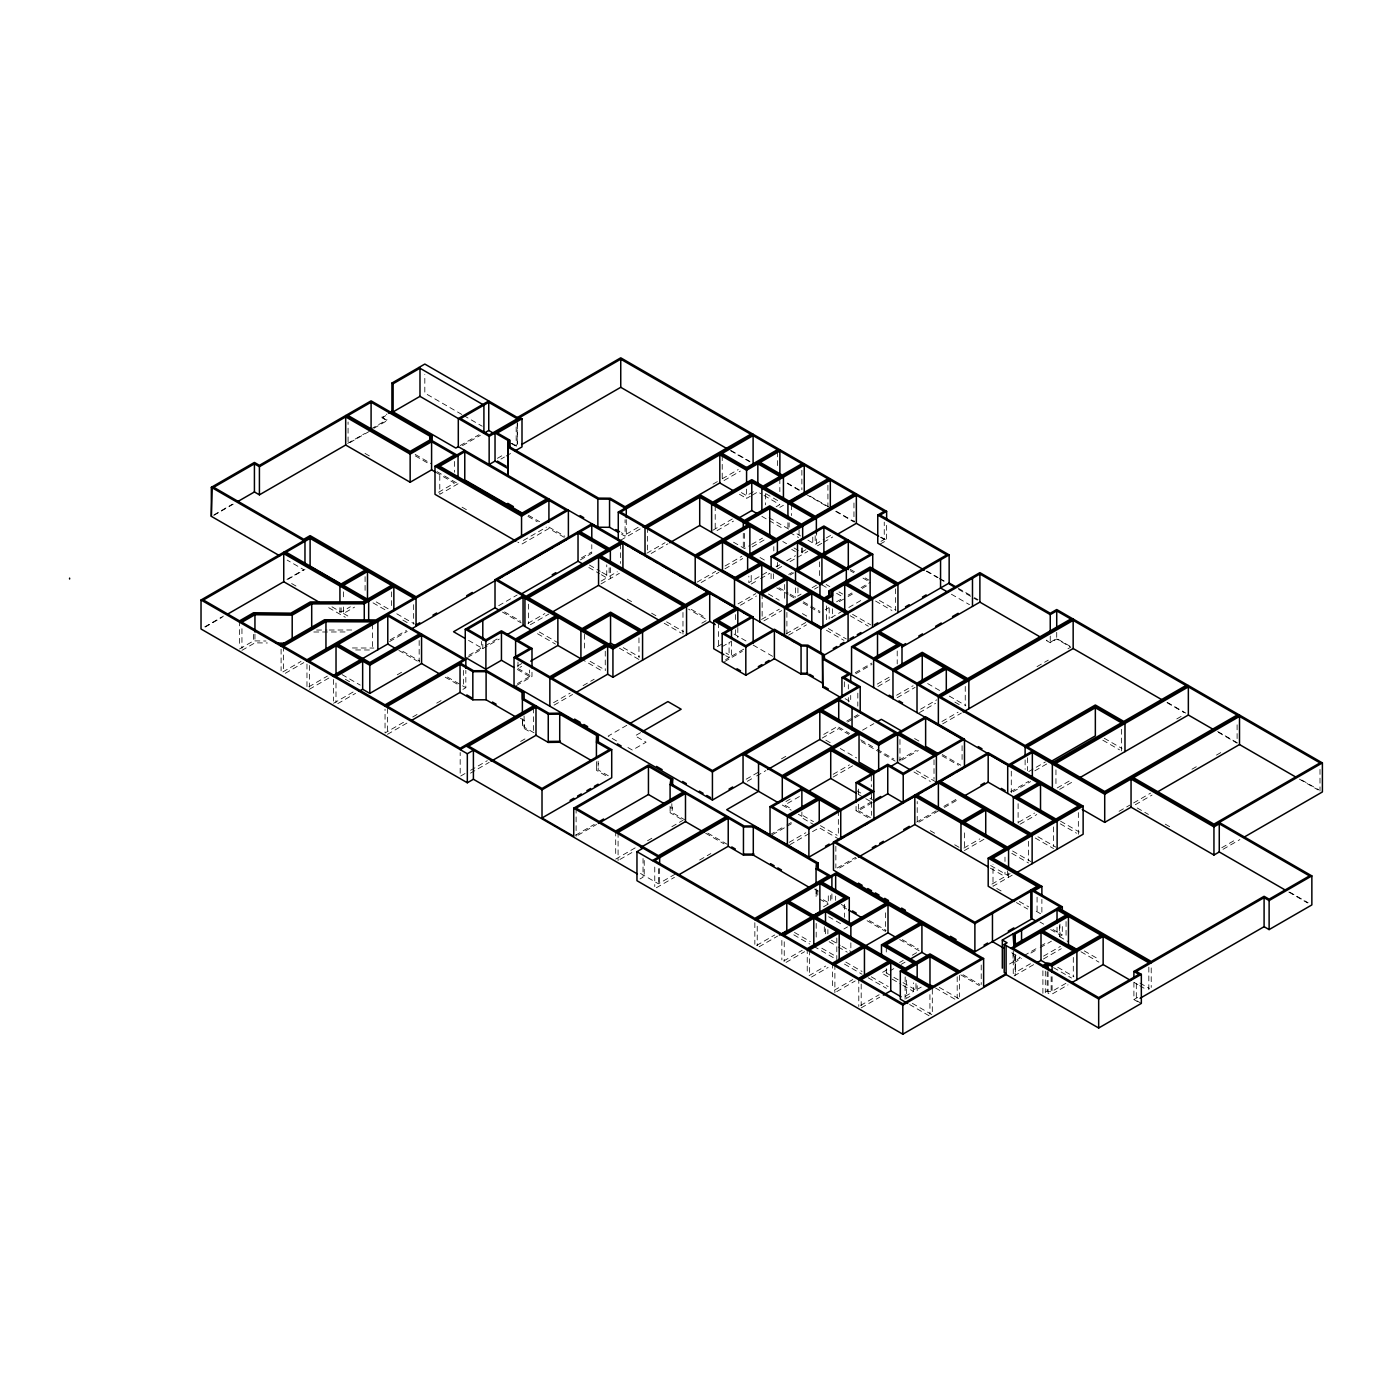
<?xml version="1.0" encoding="UTF-8"?>
<svg xmlns="http://www.w3.org/2000/svg" width="1392" height="1392" viewBox="0 0 1392 1392"><rect width="100%" height="100%" fill="white"/><g stroke="black" fill="none" stroke-linecap="round" stroke-linejoin="round"><path stroke-width="0.75" stroke-dasharray="5 3.75" d="M605.624 775.605L596.42 770.281L596.646 763.582M608.321 775.762L598.125 769.88L598.351 763.199M816.425 891.524L816.06 896.987L816.06 888.34M681.227 819.14L670.091 812.702L670.857 807.464M685.49 820.219L671.831 812.336L672.614 807.099M382.034 416.887L387.028 420.68L382.034 417.791L386.976 414.033M214.037 514.796L232.394 504.2M382.034 417.791L385.758 415.651M213.742 515.44L234.082 503.695M371.09 428.962L387.028 419.775M347.617 443.422L364.513 433.678M373.891 428.266L387.028 420.68M369.315 431.381L348.07 443.648L348.07 422.002M460.178 445.597L478.97 434.756M462.475 445.649L480.344 435.331M204.763 626.852L223.451 616.082M286.961 579.403L303.769 569.693L287.135 560.089M205.285 627.026L222.094 617.317M288.022 579.263L304.97 569.485M438.532 492.281L454.471 483.076L435.104 471.905M497.414 458.333L504.617 454.175M458.055 483.772L439.785 494.334L439.785 472.688M500.929 459.064L504.443 457.046M506.201 456.019L511.456 452.992M239.546 648.968L253.57 640.877L265.994 641.016M241.947 650.342L254.945 642.843L267.368 642.982M331.957 606.808L341.127 612.097L350.349 606.773M343.511 606.999L343.511 613.489L354.577 607.103M282.907 671.901L301.02 661.444M285.343 673.276L303.804 662.609M523.322 540.496L546.517 527.116M308.833 686.813L327.398 676.094M390.178 639.85L406.429 630.472M389.534 641.608L407.212 631.394M309.372 689.284L330.687 676.964M498.701 605.659L517.145 595.01M581.456 557.879L591.791 551.928M580.412 559.862L591.791 553.303L591.791 544.655M333.593 703.273L353.15 691.981M638.18 527.324L625.078 534.876L621.389 532.736M713.017 484.12L718.62 480.884M722.187 478.813L738.23 469.556M337.769 703.621L355.552 693.355M620.675 540.2L641.242 528.316M724.031 480.518L740.387 471.07M397.242 674.807L404.55 670.579M468.878 655.267L481.597 647.924L481.597 641.434M485.199 645.853L499.624 637.519M646.845 553.216L665.08 542.689M753.281 491.759L746.582 495.622L740.962 492.385M467.642 657.372L499.258 639.102M528.02 623.303L544.881 613.576M601.118 581.108L606.755 577.837L606.755 564.856M601.97 572.321L609.157 576.462L617.282 571.781M651.16 553.494L667.969 543.785M739.448 494.282L746.582 498.388L750.34 496.231M752.202 495.152L757.84 491.898M530.387 624.712L548.813 614.063M600.961 583.961L619.336 573.347M712.826 530.265L733.236 518.468M717.037 530.596L733.497 521.095M776.11 506.74L779.833 504.6L759.667 492.959M403.489 722.309L385.045 732.975L385.045 709.172M412.728 716.984L420.106 712.721M436.705 703.134L444.083 698.871M462.944 689.371L465.833 687.7L465.833 670.387M779.833 507.367L783.435 505.279M387.446 734.35L407.926 722.518M517.424 666.037L524.662 661.861M517.998 661.983L517.998 668.473L521.635 666.385M733.514 542.201L744.494 548.552L749.905 545.42M751.697 544.376L762.52 538.13M752.167 546.882L766.226 538.756M517.493 683.542L529.604 676.547L529.604 670.057M516.432 685.525L531.988 676.547L531.988 672.214M697.061 582.152L715.697 571.381M725.041 566.005L741.866 556.278M701.15 582.552L718.933 572.286M724.884 568.858L742.736 558.54M766.661 572.356L748.826 582.674L748.826 576.184M779.729 564.821L776.214 566.857L776.214 562.525M786.758 560.767L795.545 555.686M793.997 547.961L801.461 552.276L806.316 549.475M807.899 540.148L815.173 544.359L824.412 539.035M826.256 537.956L831.79 534.754M751.21 584.048L758.692 579.733M760.571 578.654L769.915 573.243M777.397 568.928L782.809 565.813M790.03 561.637L795.441 558.523M797.251 557.479L807.795 551.389M821.819 543.28L816.373 546.43L816.373 533.449M823.646 542.236L832.729 536.981M553.546 702.699L570.163 693.094M583.091 685.63L594.175 679.226M554.086 705.135L572.564 694.469M701.829 623.181L707.327 620.014L688.57 609.174M788.69 574.426L792.222 572.39M738.056 603.867L755.839 593.601M790.117 575L793.805 572.86M740.457 605.242L756.465 596.002M465.032 773.534L460.178 776.336L460.178 752.55M470.6 770.315L487.27 760.693M520.625 741.431L528.038 737.151M470.496 773.152L489.218 762.346M880.997 541.314L884.251 539.452L884.251 522.139M880.162 544.098L886.634 540.357L886.634 523.757M790.012 594.123L795.528 597.307L801.061 594.106M812.145 587.72L817.678 584.518M761.528 619.475L779.311 609.191M814.529 589.094L818.218 586.972M717.35 646.671L724.571 642.495M763.93 620.849L781.712 610.583M722.03 646.723L730.8 641.66M725.632 659.599L729.077 657.616L729.077 642.46M743.746 649.142L731.479 656.224L725.928 653.022M724.588 661.583L742.319 651.352M836.557 601.814L842.108 598.612M848.18 595.097L851.887 592.975M861.109 587.65L870.331 582.326M825.23 609.748L828.745 607.712M839.306 601.622L846.336 597.551M848.093 596.542L853.383 593.497M862.17 588.416L867.46 585.371M626.818 725.302L608.13 736.09L617.456 741.484M786.271 633.76L805.846 622.468M788.672 635.135L806.455 624.869M830.989 617.752L841.725 611.558M848.842 607.451L863.04 599.239M640.581 732.662L635.065 735.846L646.062 742.197L632.386 750.097L624.921 745.781M855.262 672.701L871.949 663.062M575.592 835.2L594.262 824.412M855.749 673.798L872.071 664.367M577.976 835.217L596.524 824.499M877.256 684.116L891.767 675.729M877.882 686.517L890.863 679.018M746.164 779.207L759.179 771.707M781.469 758.831L788.899 754.551M823.768 734.402L837.514 726.467M846.736 721.143L852.269 717.959M854.114 716.88L857.803 714.757M847.676 721.996L853.035 718.898M854.827 717.854L860.204 714.757M747.313 781.312L754.76 777.014M756.622 775.953L765.913 770.576M822.202 738.073L838.715 728.538L848.72 734.315M896.622 695.252L913.1 685.734M615.699 859.125L636.283 847.241M647.524 840.751L653.144 837.514M671.849 826.709L683.089 820.219M897.144 697.705L915.083 687.37M619.962 859.438L634.943 850.79M862.605 730.139L873.828 723.666M920.599 709.189L936.729 699.863M919.416 712.634L935.546 703.325M639.989 878.944L643.034 877.204L643.034 858.533M1046.54 640.616L1050.247 642.756L1056.719 639.015L1070.779 647.141L1067.02 649.298M785.923 801.548L791.369 798.416M833.147 774.3L849.416 764.904M799.426 796.537L784.688 805.028L792.048 809.291M833.112 777.084L853.487 765.322M640.494 873.445L658.433 883.798L677.156 872.993M699.619 860.03L710.86 853.54M941.949 721.508L958.079 712.199M1037.023 666.629L1048.28 660.121M656.38 887.748L674.459 877.325M942.628 723.875L961.367 713.069M770.02 834.73L785.018 826.082M786.898 825.004L792.518 821.75M899.441 760.049L916.284 750.323M772.421 834.73L785.314 827.3M787.159 826.239L792.674 823.037M901.79 760.084L918.302 750.549M789.229 842.317L805.811 832.747M789.786 844.77L819.244 827.753L838.349 838.784M856.063 806.368L856.063 810.701L871.305 801.896L871.305 797.564M858.464 804.211L858.464 810.701L873.706 801.896M837.166 867.982L855.645 857.315M916.632 822.098L936.572 810.596M943.915 806.351L956.826 798.904M839.62 867.947L856.532 858.185M938.382 810.927L917.224 823.142L917.224 801.514M944.42 807.447L959.001 799.025M1028.81 771.533L1034.36 768.332M1036.205 767.253L1045.444 761.929M1034.848 770.82L1047.671 763.408M1010.696 791.717L1028.723 781.295M1013.045 791.735L1030.585 781.608M756.656 945.429L774.735 934.972M823.49 906.836L828.292 904.052L828.292 893.246M759.092 946.786L777.554 936.12M1057.224 787.959L1071.892 779.503M1176.814 718.916L1182.295 715.749M1059.677 789.316L1074.607 780.686M963.943 848.076L979.811 838.924M983.97 839.289L964.569 850.477L964.569 831.007M1018.631 822.254L1034.569 813.05M1019.971 824.255L1036.779 814.546M783.696 960.985L802.175 950.318M786.097 962.377L804.559 951.71M843.935 928.986L847.484 926.915M809.083 975.653L825.717 966.048M811.484 977.027L828.101 967.44M991.939 884.111L1004.989 876.577L1004.989 872.262M990.634 865.528L1007.373 875.203L1010.905 873.167M1119.081 811.31L1129.852 805.098M1133.627 802.923L1150.558 793.144M1191.952 769.237L1199.469 764.904M1216.417 755.125L1223.933 750.775M1012.193 875.185L993.001 886.269L993.001 864.641M1135.315 804.715L1152.054 795.041M834.33 990.234L852.809 979.568M836.731 991.609L855.21 980.942M886.93 969.824L881.484 972.956L890.41 978.106M899.597 962.516L903.217 960.41M912.282 955.19L919.52 951.014L899.128 939.235M886.286 968.641L886.286 972.956L893.786 968.641M901.285 964.308L905.044 962.133M860.639 1005.424L879.118 994.758M861.196 1007.86L879.674 997.194M905.165 996.359L913.587 991.487L913.587 982.839M902.99 982.613L915.971 990.112L921.226 987.085M909.968 996.341L906.366 998.429L906.366 978.959M1009.496 964.012L1020.353 957.748L1009.2 951.293M1024.025 955.625L1038.693 947.152M1040.537 946.09L1047.863 941.862M1030.445 963.716L1015.481 972.364L1014.803 962.324L1021.554 958.427M1030.898 953.05L1038.362 948.735M1040.224 947.656L1051.43 941.183M1059.434 925.75L1059.434 936.572L1062.305 934.902L1062.305 924.097M1221.776 847.745L1236.601 839.185M1223.029 849.311L1239.907 839.567M1043.548 956.147L1060.426 946.403M1033.612 964.656L1013.254 976.418L1013.254 948.283M1043.391 959.018L1061.296 948.683M1065.924 983.309L1051.151 991.835L1047.132 991.087L1042.904 993.523L1042.904 967.562M1048.072 971.686L1048.072 993.314L1052.091 994.062L1068.029 984.857M1133.906 982.265L1133.906 999.578L1137.629 997.42M316.61 630.054L327.12 630.037M329.225 630.019L352.35 630.002M313.809 632.003L347.461 631.951M352.402 647.959L373.822 648.046M355.639 649.942L370.481 649.994M731.218 450.625L749.94 461.431M787.402 483.059L800.504 490.628M809.866 496.022L828.588 506.845M836.087 511.16L854.81 521.965M881.014 537.103L886.634 540.357M1069.822 646.114L1056.719 638.545L1050.247 642.286L1046.506 640.129M1167.105 702.281L1185.81 713.087M1217.617 731.444L1236.34 742.249M1301.816 780.059L1318.659 789.769M730.295 450.556L750.706 462.353M787.193 483.407L800.017 490.819M806.072 494.317L826.1 505.87M835.774 511.456L853.957 521.965L853.957 500.337M880.527 537.295L884.251 539.452M1167.157 702.786L1184.07 712.547M1218.348 732.349L1237.105 743.171L1237.105 721.543M1299.415 779.137L1318.137 789.943M958.183 588.224L972.643 596.576M974.452 597.62L978.071 599.708M926.881 571.068L938.104 577.541M939.965 578.62L945.586 581.856M958.653 589.408L977.358 600.196M926.254 571.172L937.442 577.628M939.304 578.707L944.89 581.943M951.397 594.227L969.476 604.667M765.739 493.69L780.407 502.147M769.097 517.754L789.125 529.325M796.972 533.849L800.609 535.955M761.876 516.345L767.444 519.581M769.306 520.643L784.201 529.238M789.699 532.423L798.573 537.538M850.181 569.311L855.819 572.564M865.215 577.976L868.973 580.151M850.147 570.668L853.818 572.773M862.988 578.08L868.504 581.264M782.809 541.505L786.532 543.663M791.735 549.422L795.406 551.545M879.413 600.491L896.083 610.131M875.585 601.048L891.924 610.479M1104.239 738.247L1122.004 748.496M1102.795 740.179L1119.533 749.836M826.152 584.518L829.823 586.641M838.993 591.931L842.665 594.053M821.924 584.831L827.422 588.016M836.609 593.323L842.108 596.489M760.049 557.531L765.443 560.645M852.548 614.359L870.696 624.834M850.164 615.734L868.312 626.209M778.998 587.772L788.185 593.062M803.428 601.866L808.943 605.05M810.77 606.112L819.958 611.401M776.736 587.842L788.011 594.349M789.89 595.428L795.528 598.682M803.045 603.032L808.682 606.286M810.562 607.364L819.958 612.793M1289.636 892.098L1308.149 902.782M461.848 414.468L424.821 393.083L424.821 374.431M463.693 415.529L482.206 426.213M511.821 443.317L517.372 446.519M927.664 683.576L940.279 690.867M949.327 696.104L965.822 705.622M1288.801 892.081L1307.575 902.938M510.69 443.143L517.198 446.902M768.401 593.984L779.224 600.23M802.384 613.594L809.448 617.683M828.327 628.575L846.284 638.945M954.912 702.09L961.802 706.075M1137.194 807.952L1148.417 814.424M1165.278 824.151L1172.76 828.484M826.43 630.245L843.935 640.355M621.632 534.267L625.078 536.268L625.078 519.738M1060.547 821.193L1079.374 832.051M528.351 515.231L539.574 521.704M548.918 527.116L564.856 536.303M691.25 609.348L706.022 617.874M734.071 634.073L748.043 642.13M753.159 645.088L772.63 656.328M914.561 738.526L920.095 741.727M942.28 754.534L960.776 765.217M845.118 698.68L850.703 701.916L850.703 695.426M527.951 516.38L537.242 521.739M564.282 537.364L548.918 528.49L521.548 544.289L517.789 542.132M942.036 755.786L958.444 765.252M1060.321 823.838L1076.538 833.199M415.216 454.436L431.764 463.988M415.303 455.88L430.041 464.389M437.001 471.61L456.872 483.076M589.408 565.048L600.178 571.277M588.799 567.466L599.569 573.695M601.379 574.739L606.755 577.837M725.667 655.649L729.077 657.616M627.218 599.117L632.838 602.371M651.595 613.193L657.215 616.447M666.594 621.859L683.472 631.603M1037.927 836.766L1055.936 847.171M664.21 623.251L681.088 632.995M1035.248 838.001L1053.535 848.546M462.074 507.193L469.522 511.49M916.354 770.611L936.398 782.182M365 453.409L372.534 457.759M838.715 727.163L849.607 733.445M860.639 739.813L875.411 748.339M877.256 749.401L893.873 759.005M861.422 741.658L874.541 749.227M876.421 750.305L895.16 761.128M913.97 771.986L930.361 781.451M825.839 740.161L831.268 743.311M840.316 748.531L856.619 757.944M1012.593 851.017L1030.933 861.596M1011.793 853.313L1028.549 862.988M623.233 647.628L639.554 657.041M619.423 648.185L638.963 659.477M930.326 830.711L935.946 833.965M954.686 844.77L960.306 848.024M857.107 790.917L860.795 793.057M870.017 798.382L873.706 800.504M990.321 868.121L1004.989 876.577M858.394 794.432L863.927 797.633M865.772 798.695L871.305 801.896M996.759 888.444L1004.276 892.777M1019.309 901.459L1028.705 906.888M1036.24 911.238L1041.877 914.492L1041.877 899.354M858.464 810.701L873.932 819.627M1016.404 902.555L1027.679 909.063M856.063 810.701L868.103 817.643M504.565 611.923L520.678 621.232M539.313 631.985L559.062 643.382M590.138 661.339L605.102 669.97M1039.981 922.026L1043.704 924.166M1053.013 929.543L1062.305 934.902M502.495 612.115L521.182 622.903M1050.612 929.543L1059.921 934.902L1059.921 924.097M537.521 633.725L555.46 644.078M580.916 658.781L603.397 671.744M1059.434 936.572L1067.942 941.479M1084.264 950.91L1098.862 959.332M1139.978 983.065L1149.357 988.494M1081.01 951.797L1098.949 962.15M1134.219 982.508L1137.873 984.631M1139.7 985.675L1147.008 989.903M1141.336 1003.388L1136.307 1000.483L1136.307 981.812M1133.906 999.578L1137.264 1001.509M803.08 815.66L813.502 821.663M820.445 825.682L837.062 835.27M782.287 805.028L791.195 810.179M798.312 814.285L801.879 816.338M814.981 825.299L801.879 817.73L801.879 812.023M1057.746 967.301L1073.893 976.627M1053.553 967.649L1071.509 978.002M517.998 668.473L531.988 676.547M468.512 640.372L481.597 647.924M517.354 669.482L529.604 676.547M376.223 601.918L389.395 609.522M396.79 613.802L414.294 623.912M373.021 602.84L385.915 610.288M402.845 620.066L408.256 623.181M291.641 583.526L297.14 586.711M343.511 613.489L350.888 617.735M520.347 718.185L524.088 720.343L524.14 727.111L535.99 733.949M328.686 607.695L345.32 617.282M402.793 651.299L419.688 661.061M447.389 677.051L465.833 687.7M814.477 889.018L818.148 891.141M841.255 904.435L846.858 907.671M869.304 920.634L886.13 930.343M902.277 939.67L918.355 948.944M963.055 974.765L979.881 984.475M398.86 650.412L417.322 661.078M445.231 677.191L457.985 684.551M843.047 906.853L846.754 908.993M867.112 920.738L885.608 931.422L885.608 909.794M960.845 974.87L979.376 985.571M707.78 833.095L728.225 844.892M823.316 899.789L828.849 902.99M522.383 720.743L522.452 727.511L531.744 732.871M705.657 833.251L723.997 843.83M819.557 899.006L828.292 904.052M828.658 916.754L842.717 924.88M939.235 987.363L959.593 999.125M935.424 987.937L955.382 999.456M831.424 940.279L840.263 945.377M842.021 946.386L850.86 951.484M886.286 972.956L901.129 981.534M829.127 941.705L836.366 945.899M838.175 946.943L847.241 952.163M892.185 979.133L901.111 984.283M902.886 985.31L913.587 991.487M794.467 932.449L810.283 941.584M821.785 948.213L836.662 956.809M845.797 962.081L862.031 971.459M871.27 976.801L888.183 986.563M793.823 934.85L809.639 943.985M813.798 946.369L835.026 958.636M844.474 964.082L862.048 974.226M868.121 977.741L886.513 988.355M912.352 1003.354L932.309 1014.872L932.309 986.754M342.049 674.598L360.215 685.09M909.568 1004.502L929.926 1016.247M345.338 679.261L350.941 682.498M1319.999 769.393L1319.999 791.021M1151.219 967.927L1151.219 987.398M1148.835 967.162L1148.835 990.947M1121.395 729.286L1121.395 750.914M1078.348 812.597L1078.348 834.226M1073.302 957.418L1073.302 976.888M1066.063 921.521L1066.063 938.834M1057.033 927.142L1057.033 934.397M1056.719 632.333L1056.719 639.015M1055.954 769.828L1055.954 787.141M1053.535 826.918L1053.535 846.388M1052.091 976.749L1052.091 994.062M1051.151 976.697L1051.151 991.835M1050.247 636.057L1050.247 642.756M1047.132 971.616L1047.132 991.087M1045.305 971.111L1045.305 992.757M1037.075 897.179L1037.075 914.492M1028.549 841.342L1028.549 860.813M1027.505 757.735L1027.505 770.716M1025.121 759.91L1025.121 769.341M1018.109 803.689L1018.109 823.159M1015.481 955.051L1015.481 972.364M1015.151 955.852L1015.151 975.322M1014.803 955.834L1014.803 962.324M1013.08 953.294L1013.08 961.942M1011.288 771.116L1011.288 792.744M1008.574 872.958L1008.574 877.273M1007.373 870.87L1007.373 875.203M1004.989 857.107L1004.989 861.439M981.221 965.004L981.221 984.475M965.248 686.43L965.248 705.901M962.081 745.712L962.081 763.025M959.593 975.322L959.593 996.968M957.191 976.714L957.191 998.342M934.015 759.771L934.015 779.242M929.926 994.619L929.926 1014.089M917.171 985.693L917.171 992.183M915.971 983.622L915.971 990.112M905.165 976.888L905.096 999.16M899.963 739.5L899.963 761.128M897.214 650.969L897.214 663.949M895.543 588.781L895.543 610.427M886.286 947.012L886.286 953.503M871.531 793.666L871.531 815.312M871.305 775.936L871.305 786.758M861.196 984.074L861.196 1005.703M858.794 978.367L858.794 1006.486M858.464 789.073L858.464 795.545M857.803 693.129L857.803 706.109M850.86 942.836L850.86 949.936M848.32 684.603L848.32 688.936M848.32 697.583L848.32 701.916M844.474 904.261L844.474 917.241M844.335 681.802L844.335 690.449M838.349 810.666L838.349 834.452M836.801 938.017L836.801 959.645M835.861 846.319L835.861 867.964M835.652 896.083L835.652 900.415M834.887 964.552L834.887 992.67M832.573 608.774L832.573 617.543M832.486 963.177L832.486 989.138M831.894 893.925L831.894 900.415M830.693 895.404L830.693 901.894M829.197 607.973L829.18 618.901M827.909 485.286L827.909 506.914M827.892 929.578L827.892 933.91M826.517 605.903L826.517 621.041M825.508 928.795L825.508 935.285M824.308 926.724L824.308 935.372M819.523 561.811L819.523 579.124M817.783 890.114L817.783 896.605M816.199 923.366L816.199 940.661M815.173 535.711L815.173 544.359M812.771 537.086L812.771 545.734M809.639 949.97L809.639 975.931M807.238 948.596L807.238 974.557M802.662 547.856L802.662 554.347M801.862 470.252L801.862 489.723M801.461 547.943L801.461 552.276M799.06 529.865L799.06 536.355M797.929 587.876L797.929 594.367M795.528 587.876L795.528 597.307M791.509 504.739L791.509 515.562M789.125 522.835L789.125 527.15M787.924 522.731L787.924 529.221M786.898 612.376L786.898 634.004M784.653 584.483L784.653 601.796M784.235 941.81L784.235 961.28M781.852 940.418L781.852 959.888M779.833 478.639L779.833 491.62M777.467 451.843L777.467 466.981M777.397 562.438L777.397 566.77M773.813 546.604L773.813 550.936M773.5 573.765L773.5 580.255M771.098 573.765L771.098 582.43M765.461 494.021L765.461 504.844M762.137 593.758L762.137 619.718M757.231 926.219L757.231 945.69M754.847 922.67L754.847 944.298M751.21 575.401L751.21 581.891M746.582 489.131L746.582 498.388M744.494 533.397L744.494 548.552M743.293 533.31L743.293 548.448M737.812 627.583L737.812 637.606M735.411 614.603L735.411 621.093M735.411 629.741L735.411 634.073M731.479 641.086L731.479 657.616M722.222 455.602L722.222 479.405M718.516 622.781L718.516 646.584M715.21 505.679L715.21 531.64M682.967 612.445L682.967 634.073M671.831 803.689L671.831 812.336M670.091 806.229L670.091 812.702M659.634 868.573L659.634 885.886M658.433 868.66L658.433 883.798M654.762 867.059L654.762 886.53M647.419 527.516L647.419 553.477M644.218 860.465L644.218 875.603M638.963 637.832L638.963 657.302M626.278 519.651L626.278 536.964M620.519 543.941L620.519 563.412M618.083 832.381L618.083 860.517M615.699 831.007L615.699 856.967M610.357 567.727L610.357 578.533M609.157 567.814L609.157 576.462M605.259 651.195L605.259 670.666M598.125 761.233L598.125 769.88M596.42 761.633L596.42 770.281M584.518 634.3L584.518 651.595M576.114 808.16L576.114 836.279M533.606 707.989L533.606 731.792M528.542 604.145L528.542 623.616M524.088 716.01L524.14 727.111M522.452 718.864L522.452 727.511M517.372 423.707L517.372 444.448M517.198 420.941L517.198 444.744M516.171 426.839L516.171 446.31M482.798 644.287L482.798 648.62M463.449 670.387L463.449 687.7M454.471 461.448L454.471 472.271M419.166 640.511L419.166 662.14M413.65 604.667L413.65 624.138M391.448 591.844L391.448 606.982M387.446 708.389L387.446 732.192M372.604 624.051L372.604 650.012M365.087 576.636L365.087 593.932M343.511 591.844L343.511 598.334M341.127 607.782L341.127 612.097M339.926 607.678L339.926 614.168M335.994 683.02L335.994 702.49M333.593 679.47L333.593 701.098M309.372 665.48L309.372 687.109M306.971 664.088L306.971 687.892M283.481 646.219L283.481 672.162M281.097 649.159L281.097 670.787M254.945 634.195L254.945 642.843M253.57 634.387L253.57 640.877M241.947 628.714L241.947 648.185M239.546 620.849L239.546 646.81"/><path stroke-width="1.5" d="M877.76 515.057L946.751 554.886L897.944 583.074L870.139 567.031L829.197 590.66L829.18 595.097L824.134 598.021L751.21 555.93L856.358 495.221L884.251 511.316L877.76 515.057L877.76 543.176L924.375 570.094M832.573 591.478L832.573 595.915L826.517 599.413L848.093 611.854L870.122 599.134L844.718 584.466L832.573 591.478L832.573 604.459M596.42 742.162L596.646 735.463L559.723 714.148L548.257 714.287L535.99 707.206L468.634 746.095L542.01 788.464L609.313 749.609L596.42 742.162L596.42 757.3M460.039 662.923L473.524 670.7L486.817 670.7L524.088 692.224L524.14 698.975L548.953 713.296L560.419 713.156L598.351 735.063L598.125 741.762L611.714 749.609L611.714 777.728L542.01 817.974L542.01 789.838L466.233 746.095M430.041 436.27L429.902 439.942L410.153 451.356L348.07 415.512L371.09 402.236L430.041 436.27L430.041 440.585M345.686 415.512L410.153 452.731L431.59 440.359L431.764 435.87L371.09 400.844L259.417 465.328L254.423 462.44L211.34 487.304L211.34 516.345L279.74 555.826M816.06 868.869L816.425 863.405L753.298 826.952L743.45 826.952L728.225 818.148L654.762 860.569L754.847 918.337L828.292 875.933L816.06 868.869L816.06 884.007M542.01 817.974L573.73 836.279L573.73 808.16L648.446 765.026L672.614 778.981L671.831 784.218L744.163 825.978L754.012 825.978L818.148 863.005L817.783 868.486L830.693 875.933M670.091 784.583L670.857 779.346L648.446 766.4L576.114 808.16L615.699 831.007L683.089 792.1L670.091 784.583L670.091 801.896M618.187 532.283L609.557 527.307L597.864 527.22L458.299 446.675L455.845 448.085L391.918 411.179L391.918 383.061L424.821 364.06L519.599 418.783L489.149 436.357L489.149 464.493L495.03 461.1L507.958 468.565L507.993 475.333L507.958 440.446L495.03 432.964L495.03 461.1M435 466.198L454.471 454.958L431.59 441.751L410.153 454.123L345.686 416.904L259.417 466.703L254.423 463.832L213.742 487.304L303.769 539.278L310.103 535.624L416.051 596.785L565.987 510.22L548.918 500.372L521.548 516.171L435 466.198L435 494.334L515.893 541.036M391.918 383.061L393.118 383.757L419.984 368.236L419.984 396.355L489.149 436.357M388.629 413.076L391.918 411.179M211.34 516.345L212.193 486.817M237.771 501.555L254.423 491.95L259.417 494.839L345.686 445.022L410.153 482.241L431.59 469.87L435.104 471.905M419.984 396.355L393.118 411.875L393.118 383.757M488.749 400.966L458.299 418.557L458.299 446.675M488.749 402.358L460.7 418.557L489.149 434.983L517.198 418.783L488.749 402.358L488.749 430.476L494.23 433.643M488.749 430.476L483.911 433.277L483.911 405.142M637.432 873.967L473.402 779.259L467.329 782.774L201.022 629.01L201.022 599.987L310.103 537.016L416.051 598.177L416.051 626.296M517.372 417.496L620.745 357.814L886.634 511.316L886.634 519.616M283.742 553.616L203.423 599.987L239.546 620.849L253.57 612.741L290.824 613.176L310.294 601.936L362.877 601.849L365.087 600.578L283.742 553.616L283.742 581.734L227.696 614.081M310.103 538.391L286.143 552.224L341.127 583.979L365.087 570.146L310.103 538.391L310.103 566.509L339.439 583.439M522 418.783L497.414 432.964L509.646 440.029L509.681 446.797L598.577 498.127L610.27 498.214L625.078 506.758L750.706 434.234L620.745 359.188L519.755 417.496L522 418.783L522 446.902L514.97 450.956M464.771 450.399L437.384 466.198L521.548 514.796L548.918 498.98M464.771 451.774L439.785 466.198L521.548 513.404L546.517 498.98L464.771 451.774L464.771 479.909L522.365 513.161M521.635 444.535L620.745 387.307L726.572 448.415M239.546 622.224L254.249 613.733L291.52 614.168L311.008 602.91L363.573 602.823L393.849 585.353M254.945 614.725L241.947 622.224L281.097 644.827L324.562 619.736L375.962 619.945L413.65 598.177L393.849 586.745L364.269 603.815L311.704 603.884L292.198 615.142L254.945 614.725L254.945 632.02M341.127 585.353L367.488 570.146M367.488 571.52L343.511 585.353L367.471 599.186L391.448 585.353L367.488 571.52L367.488 599.639M281.097 646.219L325.258 620.71L376.658 620.919M325.954 621.685L283.481 646.219L306.971 659.773L372.604 621.876L325.954 621.685L325.954 649.82M314.888 656.206L318.577 654.083M306.971 661.148L568.388 510.22L568.388 538.356M332.479 675.938L360.267 659.756L336.029 645.766L309.372 661.148L333.593 675.137M387.776 615.89L338.43 644.374L369.82 662.505L419.166 634.021L387.776 615.89L387.776 644.009L360.963 659.495M416.051 624.921L419.792 622.746M432.912 615.177L436.67 613.019M466.651 595.706L472.271 592.453M464.771 638.215L453.548 631.742L495.013 607.799L495.013 579.664L591.791 523.792L753.159 616.969L753.159 642.93M410.744 629.358L502.564 576.358M506.323 574.183L527.011 562.229M532.649 558.975L553.337 547.039M557.096 544.864L566.509 539.435M578.028 533.136L497.414 579.664L526.141 596.263L606.755 549.718L578.028 533.136L578.028 561.254L521.774 593.723M591.791 525.184L580.412 531.744L609.157 548.344L620.519 541.766L591.791 525.184L591.791 540.322M333.593 676.529L362.651 659.756M621.841 542.254L618.274 540.2L618.274 512.082L753.107 434.234M362.651 661.13L335.994 676.529L385.045 704.839L463.449 659.582L421.567 635.396L369.82 665.272L362.651 661.13L362.651 689.266L369.82 693.407L421.567 663.532L439.785 674.041M699.706 494.56L712.826 502.129L751.784 479.631L763.06 486.156L779.833 476.464L757.84 463.762L746.582 470.27L719.821 454.819L620.675 512.082L645.018 526.141M745.834 467.938L777.467 449.668L753.107 435.609L722.222 453.444L746.582 467.503M421.567 634.021L369.82 663.897L336.029 644.374M552.189 574.774L555.878 572.651M513.839 667.447L501.451 660.295L485.895 669.274L465.259 657.372L465.259 629.236L523.061 595.863M359.101 691.319L362.651 689.266M643.121 527.237L719.821 482.954L734.089 491.185M523.061 597.255L467.642 629.236L485.895 639.781L501.451 630.785L515.614 638.963L555.46 615.96L523.061 597.255L523.061 625.373L506.584 634.891M779.868 449.668L746.582 468.895L719.821 453.444M699.706 497.327L647.419 527.516L695.2 555.095L747.487 524.923L699.706 497.327L699.706 525.463L669.83 542.706M779.868 451.06L760.241 462.388L782.234 475.09L801.862 463.762L779.868 451.06L779.868 474.846M526.141 597.655L622.92 541.766M598.56 557.218L528.542 597.655L582.117 628.575L610.549 612.167L641.364 629.967L682.967 605.955L598.56 557.218L598.56 585.353L658.573 619.997M622.92 543.158L600.961 555.843L685.351 604.563L707.327 591.878L622.92 543.158L622.92 569.119M712.826 503.521L751.784 481.023L815.173 517.615M751.784 482.398L715.21 503.521L744.494 520.417L769.741 505.835L801.461 524.158L812.771 517.615L751.784 482.398L751.784 510.533L738.995 517.911M465.259 629.236L485.895 641.155L501.451 632.177L529.604 648.428L514.031 657.407L514.031 685.525L712.426 800.069L743.05 782.374L778.633 802.923M763.06 487.531L804.245 463.762M385.045 706.231L465.833 659.582L465.833 668.23M804.245 465.137L765.461 487.531L789.125 501.19L827.909 478.796L804.245 465.137L804.245 493.255L788.638 502.286M460.039 664.315L387.446 706.231L460.178 748.217L533.606 705.831L522.452 699.393L522.383 692.624L486.104 671.675L472.828 671.675L460.039 664.315L460.039 692.433L411.649 720.377M552.502 611.941L598.56 585.353M557.861 615.96L515.614 640.355L515.614 657.65M531.988 648.428L516.432 657.407L549.857 676.703L605.259 644.705L557.861 617.335L517.998 640.355L531.988 648.428L531.988 667.899M744.494 521.809L769.741 507.227L801.461 525.532M769.741 508.602L746.878 521.809L776.214 538.739L799.06 525.532L769.741 508.602L769.741 536.738M749.87 524.923L695.2 556.487L695.2 584.605L715.784 596.489M789.125 502.582L830.311 478.796M722.483 542.114L697.601 556.487L734.506 577.802L759.406 563.412L722.483 542.114L722.483 570.233L736.855 578.533M749.87 526.298L724.884 540.722L748.826 554.538L773.813 540.113L749.87 526.298L749.87 554.416M830.311 480.188L791.509 502.582L815.173 516.241L853.957 493.847L830.311 480.188L830.311 508.306M582.117 629.967L610.549 613.559L641.364 631.342M530.683 661.148L557.861 645.47L580.916 658.781L580.916 630.663M610.549 614.933L584.518 629.967L612.932 646.375L638.963 631.342L610.549 614.933L610.549 643.069L615.873 646.132M817.382 515.771L821.071 513.631M824.76 511.508L828.466 509.368M748.826 555.93L856.358 493.847M610.549 643.069L549.857 678.078L549.857 706.214M723.962 654.658L713.731 648.742L713.731 620.623L735.411 608.113L709.711 593.27L612.932 649.142L607.66 646.097L552.241 678.078L712.426 770.559L857.803 686.639L841.934 677.469L841.934 696.94M709.711 591.878L612.932 647.75L495.013 579.664M771.098 569.45L771.098 556.469L823.89 525.985L872.732 554.19L872.732 569.345M797.494 542.619L773.5 556.469L795.528 569.189L819.523 555.321L797.494 542.619L797.494 568.58M823.89 527.377L799.895 541.227L821.924 553.946L845.918 540.096L823.89 527.377L823.89 553.337M761.789 563.412L734.506 579.176L734.506 607.295M761.789 564.804L736.89 579.176L759.754 592.366L784.653 577.993L761.789 564.804L761.789 592.922M460.178 749.592L535.99 705.831M838.175 533.832L856.358 523.34L878.665 536.216M886.634 511.316L880.162 515.057L949.153 554.886L949.153 583.022L822.62 656.067M201.022 599.987L467.329 753.733L473.402 750.236L473.402 779.259M576.253 692.346L607.66 674.215L612.932 677.26L709.711 621.389L715.227 624.573M848.302 540.096L795.528 570.563L795.528 583.544M821.924 556.713L797.929 570.563L819.958 583.283L843.952 569.432L821.924 556.713L821.924 584.831M848.302 541.471L824.308 555.321L846.336 568.04L870.331 554.19L848.302 541.471L848.302 569.606M787.037 577.993L759.754 593.758L759.754 621.876M787.037 579.385L762.137 593.758L784.496 606.668L809.396 592.279L787.037 579.385L787.037 605.346M737.812 608.113L716.132 620.623L731.479 629.48L731.479 638.145M737.812 609.487L718.516 620.623L731.479 628.105L750.758 616.969L737.812 609.487L737.812 624.625M491.08 761.267L535.99 735.324L548.257 742.406L559.723 742.267L591.113 760.397M841.064 697.723L822.933 687.265L822.533 683.107L807.169 674.25L801.061 674.128L774.387 658.729L745.816 675.224L722.187 661.583L722.187 633.464L729.077 629.48L713.731 620.623M753.159 616.969L724.588 633.464L745.816 645.731L774.387 629.219L801.792 645.053L807.899 645.157L824.186 654.571L824.586 658.712L850.703 673.798L850.703 682.445M771.098 556.469L819.958 584.675L872.732 554.19M811.797 592.279L784.496 608.043L784.496 636.161L788.133 638.267M811.797 593.671L786.898 608.043L820.793 627.618L845.692 613.246L811.797 593.671L811.797 621.789L821.071 627.148M870.139 569.798L847.102 583.091L872.523 597.76L895.543 584.466L870.139 569.798L870.139 597.916M824.134 599.413L830.885 595.515L830.885 591.061L870.139 568.406L897.944 584.466L897.944 612.584M722.187 633.464L745.816 647.106L774.387 630.611L801.061 646.01L807.169 646.132L822.533 654.988L822.933 687.265M630.541 723.144L667.916 701.585L681.158 709.224L642.425 731.583M542.01 789.838L611.714 749.609M618.274 512.082L820.793 628.993L949.153 554.886M758.327 666.629L761.894 664.576M765.461 662.505L769.028 660.452M570.059 800.4L573.8 798.242M577.523 796.085L581.264 793.927M586.885 790.673L590.626 788.516M594.367 786.358L598.09 784.201M833.251 648.55L836.801 646.497M840.35 644.444L843.917 642.391M849.92 638.928L853.592 636.805M857.263 634.682L860.935 632.56M874.28 624.851L877.83 622.816M905.479 606.842L909.237 604.685M922.426 597.064L926.185 594.889M1006.66 764.382L851.556 674.842L851.556 646.723L979.881 572.634L1050.247 613.246L1056.719 609.522L1322.4 762.903L1322.4 791.944L1243.648 837.41M877.517 633.099L853.94 646.723L873.637 658.085L897.214 644.479L877.517 633.099L877.517 656.902M901.999 644.479L876.038 659.46L892.968 669.239L922.252 652.326L967.649 678.548L1070.779 619.005L1056.719 610.897L1050.247 614.638L979.881 574.009L879.918 631.724L901.999 644.479L901.999 663.949M841.934 677.469L848.32 673.798L822.933 659.147M850.703 673.798L844.335 677.469L860.204 686.639L860.204 712.6M901.894 645.766L905.653 643.609M918.772 636.022L922.531 633.865M935.65 626.278L941.27 623.042M952.528 616.534L958.148 613.298M599.865 821.176L603.606 819.018M902.138 647.019L979.881 602.127L1040.99 637.414M598.369 823.438L648.446 794.519L665.254 804.228M514.031 657.407L712.426 771.934L860.204 686.639M819.818 711.329L745.468 754.255L782.287 775.535L856.654 732.61L819.818 711.329L819.818 739.465L767.775 769.515M838.715 700.42L822.202 709.955L878.665 742.545L895.16 733.01L838.715 700.42L838.715 719.89M922.252 655.093L895.352 670.631L917.015 683.124L943.915 667.603L922.252 655.093L922.252 681.053M615.699 832.381L685.49 792.1M685.49 793.475L618.083 832.381L658.433 855.68L725.824 816.773L685.49 793.475L685.49 821.593L640.546 847.537M728.99 789.125L732.662 786.985M946.299 667.603L917.015 684.516L917.015 712.634M946.299 668.995L919.416 684.516L938.365 695.461L965.248 679.94L946.299 668.995L946.299 690.623M1140.065 998.308L1264.093 926.689L1269.121 929.595L1311.856 904.922L1311.856 875.899L1269.121 900.572L1264.093 897.666L1136.307 971.442L1141.336 974.348L1141.336 1003.388L1098.671 1028.009L1006.103 974.574L902.816 1034.186L636.962 880.701L636.962 851.678L643.034 848.163M877.569 721.508L881.327 719.333L901.633 731.061M859.038 732.61L782.287 776.91L782.287 800.713M856.063 782.582L871.305 773.778L830.728 750.34L784.688 776.91L840.751 809.274L871.531 791.509L856.063 782.582L856.063 802.036M859.038 733.984L833.112 748.948L873.706 772.386L887.748 764.278L903.217 773.221L934.015 755.438L897.562 734.402L878.665 745.312L859.038 733.984L859.038 762.103L875.098 771.377M652.378 860.569L728.225 816.773M1073.162 619.005L938.365 696.835L938.365 724.971M1073.162 620.397L940.766 696.835L1025.121 745.538L1095.347 704.996L1123.779 721.404L1185.949 685.508L1073.162 620.397L1073.162 648.515L963.229 711.991M770.02 834.73L770.02 806.612L801.879 788.22M801.879 789.612L772.421 806.612L787.402 815.26L816.86 798.242L801.879 789.612L801.879 809.083M925.628 718.185L899.963 733.01L936.398 754.046L962.081 739.222L925.628 718.185L925.628 746.303L938.399 753.681M808.63 791.213L830.728 778.459L856.55 793.37M678.165 875.168L728.225 846.284L743.45 855.071L753.298 855.088L808.996 887.243M819.244 798.242L787.402 816.634L787.402 844.77M819.244 799.634L789.786 816.634L808.891 827.666L838.349 810.666L819.244 799.634L819.244 821.263M964.482 767.357L964.482 739.222L903.217 774.596L887.748 765.67L858.464 782.582L873.932 791.509L808.891 829.058L770.02 806.612M890.689 766.487L897.562 762.52L910.316 769.88M875.464 799.495L880.718 796.468M873.706 801.896L887.748 793.788L903.217 802.732L903.217 774.596M825.473 846.232L829.145 844.109M833.46 842.003L988.181 752.672L1080.731 806.107L990.599 858.151L1039.476 886.373L974.887 923.644L833.46 842.003L833.46 870.122L974.887 951.78L1032.011 918.79L1035.735 920.947M758.536 763.199L758.536 791.317L726.694 809.709L808.891 857.176L835.13 842.038M844.439 836.662L840.751 838.784L840.751 810.666L743.05 754.255L743.05 782.374M848.128 834.521L851.817 832.399M855.488 830.276L859.177 828.136M864.71 824.951L868.399 822.829M908.75 799.53L921.661 792.083M925.332 789.943L936.398 783.557L936.398 755.438L838.715 699.045M940.139 781.399L953.242 773.83M957 771.673L962.603 768.436M988.198 858.151L1004.989 848.459L914.822 796.398L835.861 842.003L974.887 922.27L1037.075 886.373L988.198 858.151L988.198 886.269L1014.524 901.459M938.382 782.809L917.224 795.023L962.168 820.984L983.326 808.752L938.382 782.809L938.382 808.769M1013.306 797.198L1038.119 782.878L988.181 754.046L940.783 781.417L1030.933 833.477L1053.535 820.427L1013.306 797.198L1013.306 825.334M1095.347 707.762L1027.505 746.93L1053.553 761.963L1121.395 722.796L1095.347 707.762L1095.347 735.881L1049.516 762.346M1008.887 764.626L1032.342 751.088M1062.305 911.116L1062.305 906.784L1059.434 908.437L1151.219 961.437L1264.093 896.291L1269.121 899.18L1309.454 875.899L1219.27 823.82L1213.946 826.9L1131.052 779.05L1104.709 794.258L1032.342 752.48L1011.288 764.626L1083.133 806.107L1083.133 834.226L1017.639 872.053M872.297 847.711L875.986 845.57M879.692 843.43L883.381 841.29M903.721 829.545L909.272 826.343M980.803 785.053L984.492 782.93M858.412 857.089L914.822 824.534L988.477 867.059M964.482 795.859L988.181 782.182L1014.855 797.581M754.847 919.729L835.652 873.08L983.622 958.514L983.622 986.632L1006.103 973.652L1004.206 972.573L1004.206 944.455L1007.095 942.784L1002.327 940.035L1002.327 968.153M786.793 902.66L757.231 919.729L781.852 933.928L811.397 916.876L786.793 902.66L786.793 930.778L779.398 935.059M819.871 883.555L789.194 901.285L813.798 915.484L844.474 897.77L819.871 883.555L819.871 911.69L812.65 915.849M849.277 897.77L827.892 910.107L850.86 923.366L885.608 903.304L835.652 874.454L822.272 882.18L849.277 897.77L849.277 923.731M1053.553 763.338L1188.35 685.508M1188.35 686.9L1055.954 763.338L1104.709 791.491L1237.105 715.053L1188.35 686.9L1188.35 715.018L1080.209 777.467M962.168 822.359L985.727 808.752M985.727 810.144L964.569 822.359L1007.373 847.084L1028.549 834.852L985.727 810.144L985.727 836.105M1040.52 782.878L1015.708 797.198L1055.936 820.427M1040.52 784.27L1018.109 797.198L1055.936 819.053L1078.348 806.107L1040.52 784.27L1040.52 810.231M781.852 935.32L846.875 897.77L819.871 882.18M813.798 918.25L784.235 935.32L807.238 948.596L836.801 931.526L813.798 918.25L813.798 946.369M881.484 944.837L919.52 922.879L888.009 904.678L850.86 926.132L825.508 911.499L816.199 916.876L905.165 968.223L913.587 963.368L881.484 944.837L881.484 955.66M807.238 949.97L839.202 931.526M888.009 903.304L850.86 924.74L825.508 910.107M839.202 932.918L809.639 949.97L832.486 963.177L862.048 946.108L839.202 932.918L839.202 958.879M1239.506 715.053L1104.709 792.866L851.556 646.723M1083.133 806.107L993.001 858.151L1041.877 886.373L1041.877 895.021M1239.506 716.428L1133.453 777.658L1213.946 824.134L1319.999 762.903L1239.506 716.428L1239.506 744.546L1155.778 792.901M832.486 964.552L864.449 946.108M865.72 945.673L888.009 932.814L895.421 937.094M864.449 947.482L834.887 964.552L858.794 978.367L888.357 961.298L864.449 947.482L864.449 975.618L858.899 978.82M921.922 922.879L883.885 944.837L915.971 963.368M921.922 924.271L886.286 944.837L915.971 961.994L929.978 953.903L959.593 971.007L981.221 958.514L921.922 924.271L921.922 952.389L908.785 959.975M1082.263 809.431L1104.709 822.376L1131.052 807.169L1213.946 855.019L1219.27 851.956L1285.042 889.923M858.794 979.742L890.758 961.298M900.311 971.042L902.764 969.615L890.758 962.672L861.196 979.742L902.816 1003.771L929.926 988.129L900.311 971.042L900.311 999.16L907.706 1003.441M1041.877 886.373L1034.413 890.671L1062.305 906.784M929.978 956.669L905.096 971.042L932.309 986.754L957.191 972.382L929.978 956.669L929.978 984.788L933.614 986.893M883.363 995.071L890.758 990.808L901.042 996.742M983.987 945.151L987.624 943.045M1008.208 931.161L1013.863 927.89M1002.327 940.035L1059.921 906.784L1032.011 890.671L1032.011 918.79M1014.803 934.206L1057.033 909.829L1066.063 915.031L1015.481 944.228L1014.803 934.206L1014.803 945.029M636.962 851.678L902.816 1005.163L983.622 958.514M1322.4 762.903L1213.946 825.526L1131.052 777.658M1010.87 948.283L1068.447 915.031M1041.007 932.275L1013.254 948.283L1042.904 965.404L1047.132 962.968L1051.151 963.716L1073.302 950.927L1041.007 932.275L1041.007 960.393L1046.384 963.508M1068.447 916.423L1043.391 930.883L1075.703 949.535L1100.759 935.076L1068.447 916.423L1068.447 944.542L1077.425 949.727M1037.301 962.533L1041.007 960.393M1042.904 966.796L1047.602 964.082L1051.621 964.83L1103.143 935.076M1133.906 971.442L1148.835 962.829L1103.143 936.451L1052.091 965.926L1048.072 965.195L1045.305 966.796L1098.671 997.594L1138.934 974.348L1133.906 971.442L1133.906 977.932M1071.579 982.804L1103.143 964.569L1130.565 980.403M1004.206 944.455L1098.671 998.986L1141.336 974.348M548.953 741.431L560.419 741.292M460.039 692.433L472.828 699.811L486.104 699.793L515.127 716.567M744.163 854.096L754.012 854.114M507.993 447.197L597.864 499.102L609.557 499.171L625.078 508.15M275.651 643.087L285.986 643.208M801.792 673.171L807.899 673.293M757.84 462.388L782.234 476.464M1073.162 648.515L1163.399 700.611M1188.35 715.018L1214.607 730.174M1239.506 744.546L1295.674 776.98M949.153 583.022L956.391 587.18M949.309 584.014L954.929 587.25M947.795 592.157L940.557 587.981L940.557 559.845M1123.779 722.796L1095.347 706.37L1025.121 746.93L1025.121 755.578M751.784 510.533L758.501 514.414M797.494 541.227L846.336 569.432L846.336 582.413M776.214 540.113L699.706 495.952L645.018 527.516L645.018 555.652M844.718 583.091L872.523 599.134L872.523 627.27M1219.27 822.446L1311.856 875.899M699.706 525.463L724.658 539.87M967.649 679.94L922.252 653.718L892.968 670.631L892.968 698.749M722.483 540.722L848.093 613.246L848.093 641.364M877.517 631.724L899.597 644.479L873.637 659.46L873.637 687.596M418.783 367.54L482.728 404.463M497.414 461.1L506.149 466.146M615.821 529.534L619.527 531.674M580.064 515.562L583.753 517.685M889.192 695.2L892.968 697.357M898.971 700.837L902.573 702.925M978.245 746.599L982.004 748.774M964.482 739.222L925.628 716.81L878.665 743.92L819.818 709.955M625.408 544.324L628.975 546.377M632.542 548.431L641.451 553.581M646.88 556.713L650.603 558.853M654.31 561.011L658.033 563.151M661.757 565.291L667.325 568.51M671.048 570.668L674.755 572.808M678.478 574.948L684.046 578.167M719.525 598.664L732.627 606.216M736.298 608.339L739.918 610.427M743.519 612.515L747.121 614.585M750.723 616.673L782.739 635.152M791.752 640.355L795.389 642.46M431.59 440.359L456.872 454.958M578.028 531.744L609.157 549.718M809.709 674.337L813.328 676.425M507.784 503.347L513.387 506.601M598.56 555.843L685.351 605.955M1001.353 788.411L1005.128 790.586M824.586 686.83L828.327 688.988M578.028 561.254L583.405 564.369M938.382 781.417L1030.933 834.852M736.977 668.734L740.509 670.787M819.818 739.465L832.712 746.895M914.822 795.023L1007.373 848.459M830.728 748.948L873.706 773.778L873.932 819.627M1057.033 908.437L1151.219 962.829M495.013 607.799L498.754 609.957M523.061 625.373L532.127 630.611M1041.007 930.883L1075.703 950.927M211.34 487.304L303.769 540.67M1003.615 948.074L992.461 941.636L992.461 913.517M574.6 719.107L580.186 722.344M583.909 724.484L587.633 726.641M617.439 743.85L621.163 745.99M656.537 766.418L662.14 769.654M682.619 781.469L686.343 783.626M699.376 791.161L703.099 793.301M706.823 795.458L710.564 797.599M858.394 883.137L862.153 885.312M867.79 888.566L871.549 890.723M875.307 892.898L879.065 895.073M884.703 898.327L888.461 900.502M901.616 908.089L905.374 910.264M950.475 936.294L956.095 939.548M283.742 552.224L367.471 600.578M387.776 614.498L465.833 659.582M492.403 702.055L496.126 704.195M283.742 581.734L319.325 602.284M959.593 972.382L929.978 955.277L902.695 971.042L932.309 988.129M770.489 863.632L774.161 865.737M777.832 867.86L781.486 869.983M852.478 910.907L856.219 913.082M387.776 644.009L395.154 648.272M848.598 910.055L861.544 917.537M921.922 952.389L927.472 955.608M731.774 846.945L735.307 848.981M466.79 694.939L471.836 697.862M685.49 821.593L703.83 832.19M786.793 901.285L905.165 969.615M573.73 808.16L658.433 857.072M1013.08 933.823L1013.95 946.508M1269.121 900.572L1269.121 929.595M1264.093 897.666L1264.093 926.689M1219.27 823.82L1219.27 851.956M1213.946 826.9L1213.946 855.019M1131.052 779.05L1131.052 807.169M1124.98 723.475L1124.98 751.61M1104.709 794.258L1104.709 822.376M1103.143 936.451L1103.143 964.569M1098.671 998.986L1098.671 1028.009M1076.886 951.606L1076.886 979.742M1057.137 821.123L1057.137 849.242M1057.033 909.829L1057.033 922.809M1056.719 610.897L1056.719 628.21M1052.352 764.034L1052.352 789.995M1052.091 965.926L1052.091 972.416M1050.247 614.638L1050.247 631.951M1048.072 965.195L1048.072 969.528M1032.342 752.48L1032.342 778.441M1032.133 835.548L1032.133 863.684M1030.811 889.975L1030.811 918.111M1021.554 930.308L1021.554 941.131M1008.574 849.155L1008.574 868.625M1007.704 765.322L1007.704 793.44M1006.103 945.533L1006.103 974.574M988.181 754.046L988.181 782.182M979.881 574.009L979.881 602.127M974.887 923.644L974.887 951.78M972.486 578.272L972.486 606.407M968.849 680.618L968.849 708.754M960.967 823.055L960.967 851.173M917.171 964.064L917.171 979.202M914.822 796.398L914.822 824.534M902.816 1005.163L902.816 1034.186M897.562 734.402L897.562 762.52M890.758 962.672L890.758 990.808M888.009 904.678L888.009 932.814M887.748 765.67L887.748 793.788M878.665 745.312L878.665 771.272M856.358 495.221L856.358 523.34M852.043 708.11L852.043 729.756M850.86 926.132L850.86 936.955M844.718 584.466L844.718 612.584M835.652 874.454L835.652 889.592M831.894 876.629L831.894 889.61M830.728 750.34L830.728 778.459M829.197 590.66L829.197 597.151M825.508 911.499L825.508 924.479M824.186 654.571L824.186 658.886M822.933 600.091L822.933 626.052M822.533 654.988L822.533 683.107M820.793 628.993L820.793 652.796M819.958 584.675L819.958 595.48M818.148 863.005L818.148 869.495M816.373 518.311L816.373 533.449M808.891 829.058L808.891 857.176M807.169 646.132L807.169 674.25M802.662 526.228L802.662 539.209M801.061 646.01L801.061 674.128M787.924 503.26L787.924 516.241M783.435 477.16L783.435 498.788M777.397 540.809L777.397 553.79M774.387 630.611L774.387 658.729M761.876 488.227L761.876 512.03M757.84 463.762L757.84 483.233M753.107 435.609L753.107 463.727M753.298 826.952L753.298 855.088M747.626 556.626L747.626 571.764M746.582 470.27L746.582 483.25M745.816 647.106L745.816 675.224M743.45 826.952L743.45 855.071M743.293 522.487L743.293 528.977M728.225 818.148L728.225 846.284M719.821 454.819L719.821 482.954M712.426 771.934L712.426 800.069M711.625 504.217L711.625 532.336M709.711 593.27L709.711 621.389M686.552 606.634L686.552 634.769M672.614 778.981L672.614 785.471M670.857 779.346L670.857 783.679M659.634 857.75L659.634 864.241M648.446 766.4L648.446 794.519M642.565 632.038L642.565 660.156M626.278 508.828L626.278 517.493M620.745 359.188L620.745 387.307M612.932 649.142L612.932 677.26M610.357 550.414L610.357 561.237M609.557 499.171L609.557 527.307M607.66 646.097L607.66 674.215M598.351 735.063L598.351 741.553M597.864 499.102L597.864 527.22M596.646 735.463L596.646 741.953M559.723 714.148L559.723 742.267M557.861 617.335L557.861 645.47M548.918 500.372L548.918 522M548.257 714.287L548.257 742.406M535.99 707.206L535.99 735.324M524.941 598.334L524.941 626.47M522.383 692.624L522.383 714.253M521.548 516.171L521.548 535.642M509.646 440.029L509.646 446.519M507.958 440.446L507.958 468.565M501.451 632.177L501.451 660.295M486.104 671.675L486.104 699.793M485.895 641.155L485.895 669.274M482.798 620.501L482.798 639.972M472.828 671.675L472.828 699.811M467.329 753.733L467.329 782.774M458.055 455.654L458.055 477.282M431.764 435.87L431.764 442.36M431.59 441.751L431.59 469.87M421.567 635.396L421.567 663.532M410.153 454.123L410.153 482.241M393.849 586.745L393.849 610.531M377.858 621.615L377.858 649.733M371.09 402.236L371.09 430.354M369.82 665.272L369.82 693.407M368.671 601.274L368.671 620.745M364.269 603.815L364.269 621.11M345.686 416.904L345.686 445.022M339.926 586.049L339.926 601.187M336.029 645.766L336.029 673.885M311.704 603.884L311.704 627.688M304.97 541.366L304.97 565.152M292.198 615.142L292.198 638.945M259.417 466.703L259.417 494.839M254.423 463.832L254.423 491.95M69.6 578.115L69.6 579.02"/></g></svg>
